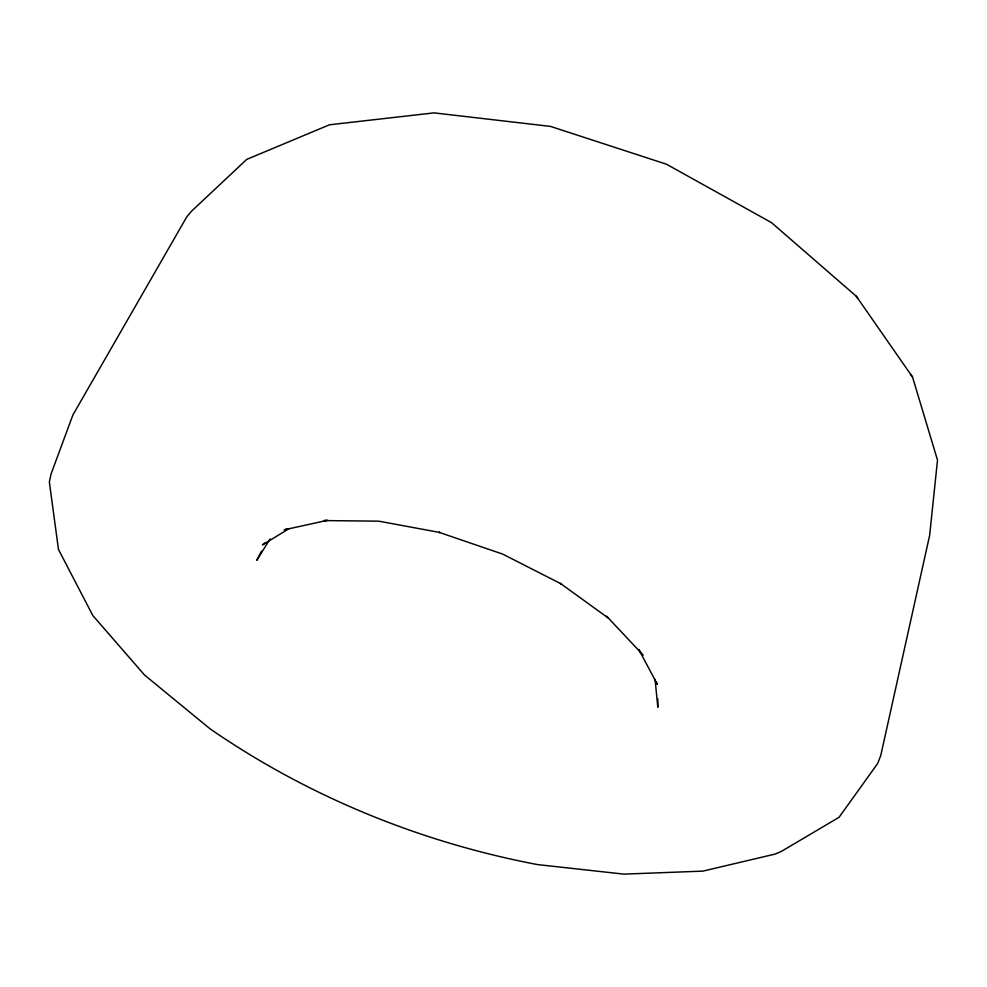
<?xml version="1.0" encoding="UTF-8"?>
<svg xmlns="http://www.w3.org/2000/svg" width="987" height="987" viewBox="0 0 987 987"><rect width="100%" height="100%" fill="white"/><g stroke="black" fill="none" stroke-linecap="round" stroke-linejoin="round"><path stroke-width="1.48" d="M657.786 698.833L657.823 707.284L655.072 679.5M261.518 551.128L256.817 560.308L270.031 538.914M265.91 542.529L262.406 544.898L288.981 528.699M287.957 528.798L284.145 529.834L327.326 520.346L324.044 520.568L378.774 521.173L440.029 532.511L438.981 532.301L502.667 554.089L561.702 584.168L560.295 583.354L608.498 618.183M856.334 296.285L771.452 222.593L666.496 164.224L550.475 126.398L434.021 112.876L329.485 124.794L246.738 159.388L191.379 211.341L186.703 216.992L72.902 414.959L51.077 473.945L49.35 481.989L58.467 549.463L92.901 615.654L144.595 675.083L210.095 728.85C308.215 796.558 420.474 842.33 537.508 864.587L623.858 874.124L702.867 871.126L774.931 854.125L781.297 851.448L839.049 817.31L877.628 763.543L880.749 755.586L929.655 535.312L937.514 460.152L912.543 377.096L856.334 296.285L857.826 298.407M606.598 616.172L643.203 655.146M910.656 374.381L912.543 377.096M640.723 652.506L638.786 649.471L657.33 684.312L656.281 681.795"/></g></svg>
